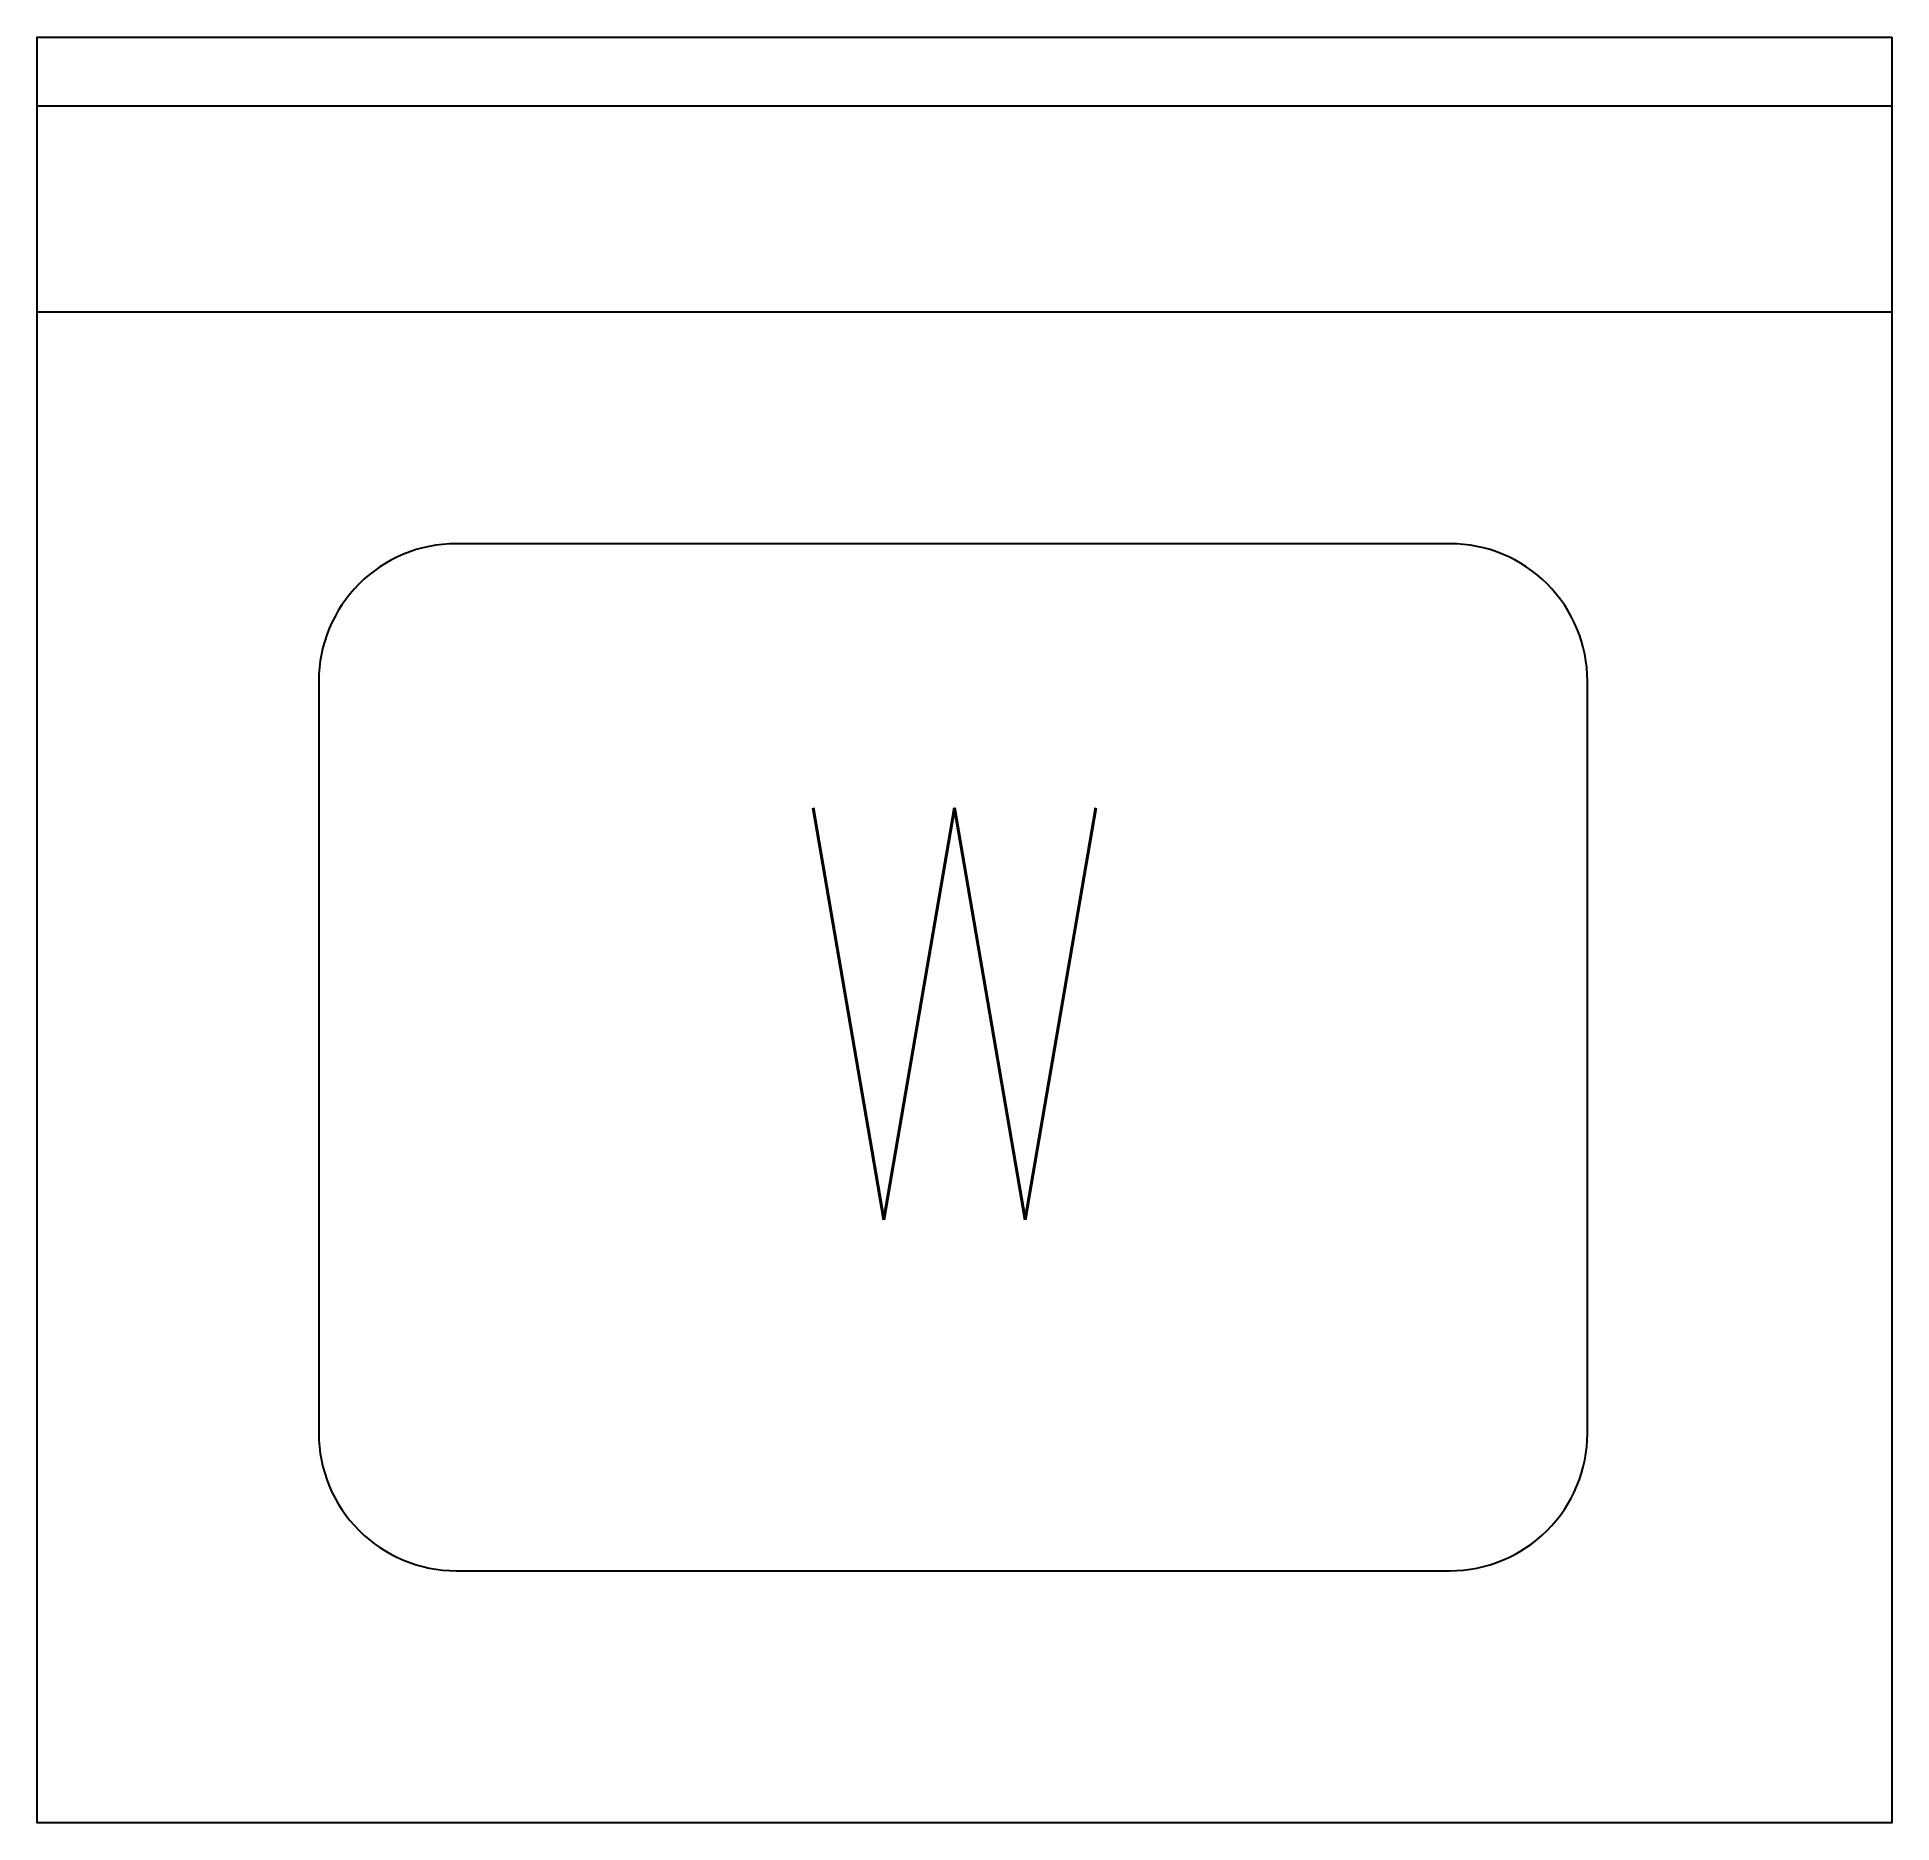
# Model space of a CAD drawing. Header units: inches. Extents: x -13.5 to 13.5, y -26 to 0.
import ezdxf

# ---------------------------------------------------------------- set-up
doc = ezdxf.new("R2010")
doc.units = ezdxf.units.IN
doc.header["$LTSCALE"] = 0.5
doc.header["$MEASUREMENT"] = 0
doc.styles.get("Standard").update_dxf_attribs({"font": 'romans.shx', "width": 0.8})

msp = doc.modelspace()

# ---------------------------------------------------------------- linework, layer by layer
for p, q in [((-13.5, -1), (13.5, -1)), ((-13.5, -4), (13.5, -4))]:
    msp.add_line(p, q)
msp.add_lwpolyline([(13.5, 0), (13.5, -26), (-13.5, -26), (-13.5, 0)], close=True)
msp.add_lwpolyline([(-7.399, -22.328), (7.068, -22.328, 0.414214), (9.068, -20.328), (9.068, -9.376, 0.414214), (7.068, -7.376), (-7.399, -7.376, 0.414214), (-9.399, -9.376), (-9.399, -20.328, 0.414214)], format="xyb", close=True)

# ---------------------------------------------------------------- texts
at = {"width": 0.8}
msp.add_text('W', height=6, dxfattribs=at).set_placement((-2.616, -17.22))

doc.saveas('drawing.dxf')
